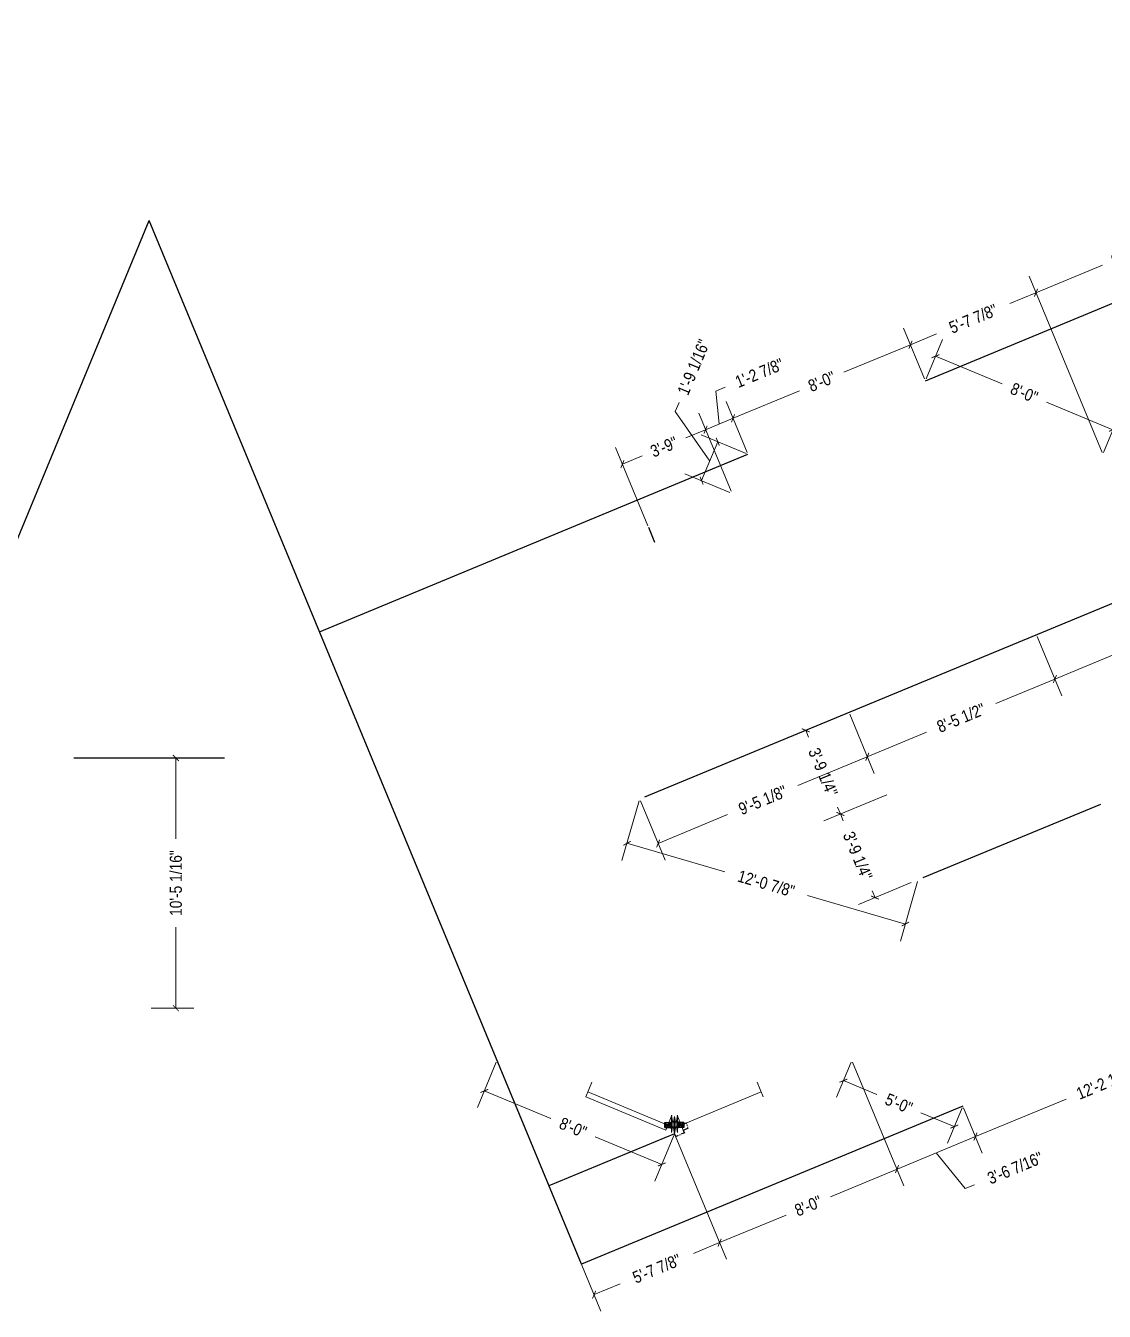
# Model space of a CAD drawing. Header units: inches. Extents: x 16134 to 18758, y 9254 to 10121.
# Drawn here: x 17674 to 18213, y 9280 to 9923 of the extents above; entities that cross this region are included whole.
import ezdxf

# ---------------------------------------------------------------- set-up
doc = ezdxf.new("R2010")
doc.units = ezdxf.units.IN
doc.header["$MEASUREMENT"] = 0
doc.layers.add('0 @ 1', color=7, linetype='Continuous')
doc.styles.add('ARCHENTLTD', font='technical.ttf', dxfattribs={"height": 6})
doc.dimstyles.new('Annotative', dxfattribs={"dimscale": 0, "dimtxt": 0.18, "dimasz": 0.18, "dimexe": 0.18, "dimexo": 0.0625, "dimgap": 0.09, "dimtad": 0, "dimtih": 1, "dimtoh": 1, "dimdec": 4, "dimzin": 0, "dimdsep": 46, "dimtxsty": 'Standard', "dimcen": 0.09, "dimadec": 0, "dimazin": 0, "dimtfac": 1, "dimtdec": 4, "dimtofl": 0, "dimtmove": 0, "dimatfit": 3, "dimfxl": 1, "dimtolj": 1, "dimtzin": 0, "dimarcsym": 0})
doc.dimstyles.get("Standard").update_dxf_attribs({"dimtxt": 0.18, "dimasz": 0.18, "dimexe": 0.18, "dimexo": 0.0625, "dimgap": 0.09, "dimtad": 0, "dimtih": 1, "dimtoh": 1, "dimdec": 4, "dimzin": 0, "dimdsep": 46, "dimtxsty": 'Standard', "dimcen": 0.09, "dimadec": 0, "dimazin": 0, "dimtfac": 1, "dimtdec": 4, "dimtofl": 0, "dimtmove": 0, "dimatfit": 3, "dimfxl": 1, "dimtolj": 1, "dimtzin": 0, "dimarcsym": 0})

# ---------------------------------------------------------------- blocks, each defined once
blk = doc.blocks.new('_ArchTick')
at = {"color": 0, "linetype": 'ByBlock', "const_width": 0.15}
blk.add_lwpolyline([(-0.5, -0.5), (0.5, 0.5)], dxfattribs=at)
blk = doc.blocks.new('*D5')
at = {"color": 3, "lineweight": 9}
for p, q in [((18018.88, 9740.05), (18023.5, 9741.96)), ((18020.55, 9723.58), (18018.88, 9740.05)), ((18034.48, 9709.39), (18023.98, 9734.74)), ((18026.43, 9689.94), (18010.23, 9729.05)), ((18013.67, 9720.73), (18027.42, 9726.43))]:
    blk.add_line(p, q, dxfattribs=at)
at = {"color": 3, "lineweight": 9, "xscale": 3, "yscale": 3, "zscale": 3}
for p, rotation in [((18027.42, 9726.43), 22.49999999999789), ((18013.67, 9720.73), 202.4999999999979)]:
    blk.add_blockref('_ArchTick', p, dxfattribs=dict(at, rotation=rotation))
at = {"color": 3, "insert": (18040.57, 9749.04), "char_height": 6, "attachment_point": 5, "rotation": 22.5, "style": 'ARCHENTLTD'}
blk.add_mtext('\\A1;1\'-2 7/8"', dxfattribs=at)
blk = doc.blocks.new('*D6')
at = {"color": 3, "lineweight": 9}
for p, q in [((18123.17, 9746.13), (18112.67, 9771.48)), ((18116.12, 9763.17), (18082.86, 9749.39)), ((18027.42, 9726.43), (18060.68, 9740.2)), ((18034.48, 9709.39), (18023.98, 9734.74))]:
    blk.add_line(p, q, dxfattribs=at)
at = {"color": 3, "lineweight": 9, "xscale": 3, "yscale": 3, "zscale": 3}
for p, rotation in [((18116.12, 9763.17), 22.49999999999789), ((18027.42, 9726.43), 202.4999999999979)]:
    blk.add_blockref('_ArchTick', p, dxfattribs=dict(at, rotation=rotation))
at = {"color": 3, "insert": (18071.77, 9744.8), "char_height": 6, "attachment_point": 5, "rotation": 22.5, "style": 'ARCHENTLTD'}
blk.add_mtext('\\A1;8\'-0"', dxfattribs=at)
blk = doc.blocks.new('*D7')
at = {"color": 3, "lineweight": 9}
for p, q in [((18211.87, 9709.39), (18175.39, 9797.46)), ((18178.83, 9789.14), (18165.83, 9783.76)), ((18123.17, 9746.13), (18112.67, 9771.48)), ((18116.12, 9763.17), (18129.12, 9768.55))]:
    blk.add_line(p, q, dxfattribs=at)
at = {"color": 3, "lineweight": 9, "xscale": 3, "yscale": 3, "zscale": 3}
for p, rotation in [((18178.83, 9789.14), 22.49999999999789), ((18116.12, 9763.17), 202.4999999999979)]:
    blk.add_blockref('_ArchTick', p, dxfattribs=dict(at, rotation=rotation))
at = {"color": 3, "insert": (18147.47, 9776.15), "char_height": 6, "attachment_point": 5, "rotation": 22.5, "style": 'ARCHENTLTD'}
blk.add_mtext('\\A1;5\'-7 7/8"', dxfattribs=at)
blk = doc.blocks.new('*D8')
at = {"color": 3, "lineweight": 9}
for p, q in [((18300.56, 9746.13), (18264.08, 9834.2)), ((18267.52, 9825.88), (18234.27, 9812.11)), ((18211.87, 9709.39), (18175.39, 9797.46)), ((18178.83, 9789.14), (18212.08, 9802.92))]:
    blk.add_line(p, q, dxfattribs=at)
at = {"color": 3, "lineweight": 9, "xscale": 3, "yscale": 3, "zscale": 3}
for p, rotation in [((18267.52, 9825.88), 22.49999999999789), ((18178.83, 9789.14), 202.4999999999979)]:
    blk.add_blockref('_ArchTick', p, dxfattribs=dict(at, rotation=rotation))
at = {"color": 3, "insert": (18223.18, 9807.51), "char_height": 6, "attachment_point": 5, "rotation": 22.5, "style": 'ARCHENTLTD'}
blk.add_mtext('\\A1;8\'-0"', dxfattribs=at)
blk = doc.blocks.new('*D19')
at = {"color": 3, "lineweight": 9}
for p, q in [((17998.51, 9729.73), (18000.43, 9734.35)), ((18015.73, 9705), (17998.51, 9729.73)), ((18033.94, 9708.85), (18011.44, 9718.17)), ((18011.7, 9695.28), (18019.76, 9714.72)), ((18025.89, 9689.4), (18003.39, 9698.72))]:
    blk.add_line(p, q, dxfattribs=at)
at = {"color": 3, "lineweight": 9, "xscale": 3, "yscale": 3, "zscale": 3}
for p, rotation in [((18019.76, 9714.72), 67.50000000000126), ((18011.7, 9695.28), 247.5000000000013)]:
    blk.add_blockref('_ArchTick', p, dxfattribs=dict(at, rotation=rotation))
at = {"color": 3, "insert": (18007.71, 9751.94), "char_height": 6, "attachment_point": 5, "rotation": 67.5, "style": 'ARCHENTLTD'}
blk.add_mtext('\\A1;1\'-9 1/16"', dxfattribs=at)
blk = doc.blocks.new('*D20')
at = {"color": 3, "lineweight": 9}
for p, q in [((18123.94, 9746.13), (18132.07, 9765.75)), ((18128.62, 9757.44), (18161.88, 9743.66)), ((18217.32, 9720.7), (18184.06, 9734.47)), ((18212.63, 9709.39), (18220.76, 9729.02))]:
    blk.add_line(p, q, dxfattribs=at)
at = {"color": 3, "lineweight": 9, "xscale": 3, "yscale": 3, "zscale": 3}
for p, rotation in [((18128.62, 9757.44), 157.5000000000009), ((18217.32, 9720.7), 337.5000000000009)]:
    blk.add_blockref('_ArchTick', p, dxfattribs=dict(at, rotation=rotation))
at = {"color": 3, "insert": (18172.97, 9739.07), "char_height": 6, "attachment_point": 5, "rotation": 337.5, "style": 'ARCHENTLTD'}
blk.add_mtext('\\A1;8\'-0"', dxfattribs=at)
blk = doc.blocks.new('*D29')
at = {"color": 3, "lineweight": 9}
for p, q in [((18278.36, 9437.99), (18287.74, 9415.35)), ((18284.29, 9423.67), (18239, 9404.91)), ((18148.56, 9367.45), (18193.86, 9386.21)), ((18142.63, 9381.77), (18152.01, 9359.13))]:
    blk.add_line(p, q, dxfattribs=at)
at = {"color": 3, "lineweight": 9, "xscale": 3, "yscale": 3, "zscale": 3}
for p, rotation in [((18284.29, 9423.67), 22.49999999999904), ((18148.56, 9367.45), 202.499999999999)]:
    blk.add_blockref('_ArchTick', p, dxfattribs=dict(at, rotation=rotation))
at = {"color": 3, "insert": (18216.43, 9395.56), "char_height": 6, "attachment_point": 5, "rotation": 22.5, "style": 'ARCHENTLTD'}
blk.add_mtext('\\A1;12\'-2 15/16"', dxfattribs=at)
blk = doc.blocks.new('*D30')
at = {"color": 3, "lineweight": 9}
for p, q in [((18087.2, 9404.73), (18112.81, 9342.9)), ((18142.63, 9381.77), (18152.01, 9359.13)), ((18148.56, 9367.45), (18109.37, 9351.21)), ((18128.97, 9359.33), (18143.52, 9341.48)), ((18143.52, 9341.48), (18148.14, 9343.4))]:
    blk.add_line(p, q, dxfattribs=at)
at = {"color": 3, "lineweight": 9, "xscale": 3, "yscale": 3, "zscale": 3}
for p, rotation in [((18148.56, 9367.45), 22.49999999999904), ((18109.37, 9351.21), 202.499999999999)]:
    blk.add_blockref('_ArchTick', p, dxfattribs=dict(at, rotation=rotation))
at = {"color": 3, "insert": (18168.41, 9351.79), "char_height": 6, "attachment_point": 5, "rotation": 22.5, "style": 'ARCHENTLTD'}
blk.add_mtext('\\A1;3\'-6 7/16"', dxfattribs=at)
blk = doc.blocks.new('*D31')
at = {"color": 3, "lineweight": 9}
for p, q in [((18087.2, 9404.73), (18112.81, 9342.9)), ((17998.51, 9367.99), (18024.12, 9306.16)), ((18109.37, 9351.21), (18076.12, 9337.44)), ((18020.68, 9314.48), (18053.93, 9328.25))]:
    blk.add_line(p, q, dxfattribs=at)
at = {"color": 3, "lineweight": 9, "xscale": 3, "yscale": 3, "zscale": 3}
for p, rotation in [((18109.37, 9351.21), 22.49999999999904), ((18020.68, 9314.48), 202.499999999999)]:
    blk.add_blockref('_ArchTick', p, dxfattribs=dict(at, rotation=rotation))
at = {"color": 3, "insert": (18065.02, 9332.84), "char_height": 6, "attachment_point": 5, "rotation": 22.5, "style": 'ARCHENTLTD'}
blk.add_mtext('\\A1;8\'-0"', dxfattribs=at)
blk = doc.blocks.new('*D32')
at = {"color": 3, "lineweight": 9}
for p, q in [((17909.82, 9404.73), (17961.4, 9280.18)), ((17998.51, 9367.99), (18024.12, 9306.16)), ((18020.68, 9314.48), (18007.67, 9309.09)), ((17957.96, 9288.5), (17970.96, 9293.88))]:
    blk.add_line(p, q, dxfattribs=at)
at = {"color": 3, "lineweight": 9, "xscale": 3, "yscale": 3, "zscale": 3}
for p, rotation in [((18020.68, 9314.48), 22.49999999999904), ((17957.96, 9288.5), 202.499999999999)]:
    blk.add_blockref('_ArchTick', p, dxfattribs=dict(at, rotation=rotation))
at = {"color": 3, "insert": (17989.32, 9301.49), "char_height": 6, "attachment_point": 5, "rotation": 22.5, "style": 'ARCHENTLTD'}
blk.add_mtext('\\A1;5\'-7 7/8"', dxfattribs=at)
blk = doc.blocks.new('*D35')
at = {"color": 3, "lineweight": 9}
for p, q in [((18086.44, 9404.73), (18079.14, 9387.11)), ((18082.59, 9395.43), (18099.32, 9388.5)), ((18138.02, 9372.47), (18121.28, 9379.4)), ((18141.87, 9381.77), (18134.57, 9364.15))]:
    blk.add_line(p, q, dxfattribs=at)
at = {"color": 3, "lineweight": 9, "xscale": 3, "yscale": 3, "zscale": 3}
for p, rotation in [((18082.59, 9395.43), 157.5000000000003), ((18138.02, 9372.47), 337.5000000000003)]:
    blk.add_blockref('_ArchTick', p, dxfattribs=dict(at, rotation=rotation))
at = {"color": 3, "insert": (18110.3, 9383.95), "char_height": 6, "attachment_point": 5, "rotation": 337.5, "style": 'ARCHENTLTD'}
blk.add_mtext('\\A1;5\'-0"', dxfattribs=at)
blk = doc.blocks.new('*D74')
at = {"color": 3, "lineweight": 9}
for p, q in [((17909.05, 9404.73), (17899.63, 9381.98)), ((17903.08, 9390.3), (17936.33, 9376.53)), ((17991.77, 9353.56), (17958.52, 9367.34)), ((17997.74, 9367.99), (17988.32, 9345.25))]:
    blk.add_line(p, q, dxfattribs=at)
at = {"color": 3, "lineweight": 9, "xscale": 3, "yscale": 3, "zscale": 3}
for p, rotation in [((17903.08, 9390.3), 157.5000000000011), ((17991.77, 9353.56), 337.5000000000011)]:
    blk.add_blockref('_ArchTick', p, dxfattribs=dict(at, rotation=rotation))
at = {"color": 3, "insert": (17947.42, 9371.93), "char_height": 6, "attachment_point": 5, "rotation": 337.5, "style": 'ARCHENTLTD'}
blk.add_mtext('\\A1;8\'-0"', dxfattribs=at)
blk = doc.blocks.new('*D83')
at = {"color": 3, "lineweight": 9}
for p, q in [((18026.43, 9689.94), (18010.23, 9729.05)), ((18013.67, 9720.73), (18003.75, 9716.62)), ((17984.85, 9672.72), (17968.66, 9711.83)), ((17972.1, 9703.51), (17982.02, 9707.62))]:
    blk.add_line(p, q, dxfattribs=at)
at = {"color": 3, "lineweight": 9, "xscale": 3, "yscale": 3, "zscale": 3}
for p, rotation in [((18013.67, 9720.73), 22.49999999999793), ((17972.1, 9703.51), 202.4999999999979)]:
    blk.add_blockref('_ArchTick', p, dxfattribs=dict(at, rotation=rotation))
at = {"color": 3, "insert": (17992.89, 9712.12), "char_height": 6, "attachment_point": 5, "rotation": 22.5, "style": 'ARCHENTLTD'}
blk.add_mtext('\\A1;3\'-9"', dxfattribs=at)
blk = doc.blocks.new('*D100')
at = {"color": 3, "lineweight": 9}
for p, q in [((18300.56, 9620.7), (18289.37, 9647.72)), ((18292.81, 9639.41), (18258.09, 9625.02)), ((18179.49, 9617.36), (18191.73, 9587.8)), ((18188.29, 9596.11), (18223.01, 9610.49))]:
    blk.add_line(p, q, dxfattribs=at)
at = {"color": 3, "lineweight": 9, "xscale": 3, "yscale": 3, "zscale": 3}
for p, rotation in [((18292.81, 9639.41), 22.49999999999912), ((18188.29, 9596.11), 202.4999999999991)]:
    blk.add_blockref('_ArchTick', p, dxfattribs=dict(at, rotation=rotation))
at = {"color": 3, "insert": (18240.55, 9617.76), "char_height": 6, "attachment_point": 5, "rotation": 22.5, "style": 'ARCHENTLTD'}
blk.add_mtext('\\A1;9\'-5 1/8"', dxfattribs=at)
blk = doc.blocks.new('*D101')
at = {"color": 3, "lineweight": 9}
for p, q in [((18179.49, 9617.36), (18191.73, 9587.8)), ((18188.29, 9596.11), (18158.76, 9583.88)), ((18085.71, 9578.52), (18097.96, 9548.95)), ((18094.52, 9557.27), (18124.05, 9569.5))]:
    blk.add_line(p, q, dxfattribs=at)
at = {"color": 3, "lineweight": 9, "xscale": 3, "yscale": 3, "zscale": 3}
for p, rotation in [((18188.29, 9596.11), 22.49999999999912), ((18094.52, 9557.27), 202.4999999999991)]:
    blk.add_blockref('_ArchTick', p, dxfattribs=dict(at, rotation=rotation))
at = {"color": 3, "insert": (18141.4, 9576.69), "char_height": 6, "attachment_point": 5, "rotation": 22.5, "style": 'ARCHENTLTD'}
blk.add_mtext('\\A1;8\'-5 1/2"', dxfattribs=at)
blk = doc.blocks.new('*D102')
at = {"color": 3, "lineweight": 9}
for p, q in [((18085.71, 9578.52), (18097.96, 9548.95)), ((18094.52, 9557.27), (18059.8, 9542.89)), ((17981.19, 9535.22), (17993.44, 9505.66)), ((17989.99, 9513.97), (18024.71, 9528.36))]:
    blk.add_line(p, q, dxfattribs=at)
at = {"color": 3, "lineweight": 9, "xscale": 3, "yscale": 3, "zscale": 3}
for p, rotation in [((18094.52, 9557.27), 22.49999999999912), ((17989.99, 9513.97), 202.4999999999991)]:
    blk.add_blockref('_ArchTick', p, dxfattribs=dict(at, rotation=rotation))
at = {"color": 3, "insert": (18042.25, 9535.62), "char_height": 6, "attachment_point": 5, "rotation": 22.5, "style": 'ARCHENTLTD'}
blk.add_mtext('\\A1;9\'-5 1/8"', dxfattribs=at)
blk = doc.blocks.new('*D103')
at = {"color": 3, "lineweight": 9}
for p, q in [((18086.95, 9580.11), (18055.43, 9567.06)), ((18063.74, 9570.5), (18065.17, 9567.06)), ((18104.26, 9538.31), (18072.75, 9525.25)), ((18081.06, 9528.69), (18079.64, 9532.13))]:
    blk.add_line(p, q, dxfattribs=at)
at = {"color": 3, "lineweight": 9, "xscale": 3, "yscale": 3, "zscale": 3}
for p, rotation in [((18063.74, 9570.5), 112.4999999999971), ((18081.06, 9528.69), 292.4999999999971)]:
    blk.add_blockref('_ArchTick', p, dxfattribs=dict(at, rotation=rotation))
at = {"color": 3, "insert": (18072.4, 9549.6), "char_height": 6, "attachment_point": 5, "rotation": 292.5, "style": 'ARCHENTLTD'}
blk.add_mtext('\\A1;3\'-9 1/4"', dxfattribs=at)
blk = doc.blocks.new('*D104')
at = {"color": 3, "lineweight": 9}
for p, q in [((18104.26, 9538.31), (18072.75, 9525.25)), ((18081.06, 9528.69), (18082.48, 9525.26)), ((18116.5, 9494.4), (18090.06, 9483.45)), ((18098.38, 9486.89), (18096.95, 9490.33))]:
    blk.add_line(p, q, dxfattribs=at)
at = {"color": 3, "lineweight": 9, "xscale": 3, "yscale": 3, "zscale": 3}
for p, rotation in [((18081.06, 9528.69), 112.4999999999971), ((18098.38, 9486.89), 292.4999999999971)]:
    blk.add_blockref('_ArchTick', p, dxfattribs=dict(at, rotation=rotation))
at = {"color": 3, "insert": (18089.72, 9507.79), "char_height": 6, "attachment_point": 5, "rotation": 292.5, "style": 'ARCHENTLTD'}
blk.add_mtext('\\A1;3\'-9 1/4"', dxfattribs=at)
blk = doc.blocks.new('*D106')
at = {"color": 3, "lineweight": 9}
for p, q in [((17980.53, 9535.19), (17971.9, 9505.39)), ((17974.4, 9514.03), (18023.37, 9499.84)), ((18119.69, 9494.87), (18111.05, 9465.07)), ((18113.56, 9473.71), (18064.59, 9487.9))]:
    blk.add_line(p, q, dxfattribs=at)
at = {"color": 3, "lineweight": 9, "xscale": 3, "yscale": 3, "zscale": 3}
for p, rotation in [((17974.4, 9514.03), 163.8419831383854), ((18113.56, 9473.71), 343.8419831383854)]:
    blk.add_blockref('_ArchTick', p, dxfattribs=dict(at, rotation=rotation))
at = {"color": 3, "insert": (18043.98, 9493.87), "char_height": 6, "attachment_point": 5, "rotation": 343.84198, "style": 'ARCHENTLTD'}
blk.add_mtext('\\A1;12\'-0 7/8"', dxfattribs=at)
blk = doc.blocks.new('*D155')
at = {"color": 3, "lineweight": 9}
for p, q in [((17736.61, 9556.68), (17757.91, 9556.68)), ((17748.91, 9556.68), (17748.91, 9516.25)), ((17748.91, 9431.63), (17748.91, 9472.06)), ((17736.61, 9431.63), (17757.91, 9431.63))]:
    blk.add_line(p, q, dxfattribs=at)
at = {"color": 3, "lineweight": 9, "xscale": 3, "yscale": 3, "zscale": 3}
for p, rotation in [((17748.91, 9556.68), 90), ((17748.91, 9431.63), 270)]:
    blk.add_blockref('_ArchTick', p, dxfattribs=dict(at, rotation=rotation))
at = {"color": 3, "insert": (17748.91, 9494.15), "char_height": 6, "attachment_point": 5, "rotation": 90, "style": 'ARCHENTLTD'}
blk.add_mtext('\\A1;10\'-5 1/16"', dxfattribs=at)
blk = doc.blocks.new('*D178')
at = {"color": 0, "lineweight": -2}
for p, q in [((17998.15, 9368.85), (17998.77, 9367.37)), ((17999.16, 9367.73), (18000.22, 9368.17)), ((18002.62, 9369.16), (18001.56, 9368.72)), ((18002.54, 9370.67), (18003.15, 9369.19))]:
    blk.add_line(p, q, dxfattribs=at)
at = {"color": 0, "lineweight": 9}
for points in [[(17999.13, 9367.8), (17999.19, 9367.65), (17998.7, 9367.54)], [(18002.59, 9369.24), (18002.65, 9369.09), (18003.09, 9369.35)]]:
    blk.add_solid(points, dxfattribs=at)
at = {"color": 0, "lineweight": 9, "insert": (18000.89, 9368.44), "char_height": 0.5, "attachment_point": 5}
blk.add_mtext('\\A1;4{\\H1.000000x;\\S3/4;}"', dxfattribs=at)
blk = doc.blocks.new('*D180')
at = {"color": 0, "lineweight": -2}
for p, q in [((18001.52, 9373.29), (18004.08, 9374.35)), ((18004.1, 9373.82), (18004.16, 9373.69)), ((18002.57, 9370.75), (18005.13, 9371.81)), ((18004.77, 9372.21), (18004.72, 9372.34))]:
    blk.add_line(p, q, dxfattribs=at)
at = {"color": 0, "lineweight": 9}
for points in [[(18004.18, 9373.86), (18004.03, 9373.79), (18003.91, 9374.29)], [(18004.85, 9372.24), (18004.7, 9372.18), (18004.97, 9371.75)]]:
    blk.add_solid(points, dxfattribs=at)
at = {"color": 0, "lineweight": 9, "insert": (18004.44, 9373.02), "char_height": 0.5, "attachment_point": 5}
blk.add_mtext('\\A1;2{\\H1.000000x;\\S3/4;}"', dxfattribs=at)

msp = doc.modelspace()

# ---------------------------------------------------------------- linework, layer by layer
at = {"color": 6}
for p, q in [((18123.55651, 9745.20263), (18551.80147, 9922.5875)), ((17511.27307, 9283.69801), (17735.61066, 9825.29686)), ((17951.64733, 9303.7382), (17735.61066, 9825.29686)), ((17820.7416, 9619.77259), (18034.86408, 9708.46502)), ((17988.29675, 9664.40864), (17985.23528, 9671.79967)), ((17983.35071, 9537.20047), (18281.08429, 9660.52576)), ((17697.89057, 9556.67831), (17773.2289, 9556.67831)), ((18122.50414, 9496.88321), (18211.19657, 9533.62082)), ((18142.25168, 9382.6891), (17951.64733, 9303.7382)), ((17998.12647, 9368.9125), (17935.41145, 9342.93509))]:
    msp.add_line(p, q, dxfattribs=at)
at = {"color": 7, "lineweight": 9}
for p, q in [((17953.78025, 9387.2813), (17956.84172, 9394.67234)), ((18042.47269, 9387.2813), (18039.41122, 9394.67234)), ((17993.73804, 9370.73025), (17953.78025, 9387.2813)), ((17994.79042, 9373.27091), (17954.83263, 9389.82197)), ((18001.46252, 9373.27091), (18041.42031, 9389.82197)), ((17993.73804, 9370.73025), (17996.79951, 9378.12128)), ((17996.62647, 9378.19296), (17996.62647, 9369.53382)), ((17996.62647, 9378.19296), (17998.12647, 9368.9125)), ((17998.12647, 9377.57164), (17996.62647, 9369.53382)), ((17998.12647, 9368.9125), (17999.62647, 9378.19296)), ((17998.12647, 9377.57164), (17998.12647, 9368.9125)), ((17999.62647, 9369.53382), (17998.12647, 9377.57164)), ((18002.5149, 9370.73025), (17999.45343, 9378.12128)), ((17999.62647, 9378.19296), (17999.62647, 9369.53382))]:
    msp.add_line(p, q, dxfattribs=at)
for p, q in [((17993.38786, 9374.51275), (17996.23089, 9374.68788)), ((17996.25186, 9374.37356), (17993.38786, 9374.37356)), ((17993.38786, 9372.3475), (17993.38786, 9374.22617)), ((17993.38857, 9374.51923), (17996.19158, 9374.51923)), ((17993.38857, 9374.13165), (17993.38857, 9374.51923)), ((17993.38857, 9372.55365), (17993.38857, 9373.96396)), ((17993.57279, 9372.47525), (17993.57279, 9374.09281)), ((17994.04247, 9372.48314), (17994.04247, 9374.09281)), ((17995.59911, 9372.47525), (17995.59911, 9374.09281)), ((17996.06878, 9372.48314), (17996.06878, 9374.09281)), ((17996.18451, 9374.30496), (17996.18451, 9374.36777)), ((17996.19158, 9374.30331), (17996.19158, 9374.11866)), ((17996.19158, 9374.14055), (17996.19158, 9372.56204)), ((17996.19325, 9374.5189), (17996.43278, 9374.5189)), ((17996.2486, 9374.37292), (17996.35763, 9374.37292)), ((17996.32971, 9374.27232), (17996.46828, 9374.27232)), ((17996.33057, 9372.27798), (17996.33057, 9374.27232)), ((17996.46956, 9372.32138), (17996.46956, 9374.27035)), ((17996.60855, 9372.10633), (17996.60855, 9374.35714)), ((17999.64439, 9374.4355), (17999.64439, 9372.18469)), ((17999.78259, 9374.43744), (17999.64638, 9374.43744)), ((17999.78259, 9374.22439), (17999.78259, 9374.43744)), ((17999.78338, 9374.22045), (17999.78338, 9372.27148)), ((17999.92237, 9374.26385), (17999.92237, 9372.26951)), ((18000.05996, 9374.36946), (18002.86508, 9374.36946)), ((18000.06137, 9374.53279), (18002.86437, 9374.53279)), ((18000.06137, 9373.96996), (18000.06137, 9374.24898)), ((18000.06137, 9372.40128), (18000.06137, 9373.97979)), ((18000.06843, 9374.26231), (18000.06843, 9374.37222)), ((18000.18416, 9374.05869), (18000.18416, 9372.44902)), ((18002.86508, 9374.52867), (18000.21159, 9374.68788)), ((18000.65383, 9374.06658), (18000.65383, 9372.44902)), ((18002.21047, 9374.05869), (18002.21047, 9372.44902)), ((18002.68015, 9374.06658), (18002.68015, 9372.44902)), ((18002.86437, 9374.53279), (18002.86437, 9374.14297)), ((18002.86437, 9373.98818), (18002.86437, 9372.57787)), ((18002.86508, 9374.19433), (18002.86508, 9372.31566)), ((17996.19298, 9372.17237), (17993.38786, 9372.17237)), ((17993.38786, 9372.01316), (17996.04135, 9371.85395)), ((17993.38857, 9372.00903), (17993.38857, 9372.39886)), ((17996.19158, 9372.00903), (17993.38857, 9372.00903)), ((17996.18451, 9372.27952), (17996.18451, 9372.16961)), ((17996.19158, 9372.57187), (17996.19158, 9372.29285)), ((17996.47036, 9372.31743), (17996.47036, 9372.10439)), ((17996.47036, 9372.10439), (17996.60656, 9372.10439)), ((17999.92323, 9372.26951), (17999.78466, 9372.26951)), ((18000.05969, 9372.02293), (17999.82016, 9372.02293)), ((18000.00434, 9372.16891), (17999.89531, 9372.16891)), ((18000.00108, 9372.16827), (18002.86508, 9372.16827)), ((18002.86508, 9372.02908), (18000.02205, 9371.85395)), ((18000.06137, 9372.23852), (18000.06137, 9372.42317)), ((18002.86437, 9372.0226), (18000.06137, 9372.0226)), ((18000.06843, 9372.23687), (18000.06843, 9372.17406)), ((18002.86437, 9372.41018), (18002.86437, 9372.0226))]:
    msp.add_line(p, q)
for centre in [(17994.79042, 9373.27091), (18001.46252, 9373.27091)]:
    msp.add_circle(centre, 0.42938)
for centre, radius, start, end in [((17993.39737, 9374.04885), 0.08503, 263.86111994, 96.13888006), ((17993.80763, 9374.0633), 0.23485, 359.49799268, 180.50200732), ((17994.81209, 9374.41321), 0.16042, 195.82535204, 338.16410924), ((17995.83395, 9374.0633), 0.23485, 359.49799268, 180.50200732), ((17996.20801, 9374.04941), 0.09234, 100.67665615, 259.32334385), ((17996.25931, 9374.30571), 0.06774, 83.8966452, 182.02910075), ((17996.26129, 9374.35847), 0.33081, 4.66659128, 95.27289017), ((17996.35232, 9374.25501), 0.11803, 359.78456658, 87.42107137), ((17996.41322, 9374.32515), 0.19473, 353.14414241, 84.23594457), ((18000.18722, 9374.13866), 0.41361, 107.95749948, 168.03716227), ((18000.15939, 9374.32682), 0.36481, 81.77365031, 180.80437919), ((18000.04869, 9374.24502), 0.12913, 85.34071267, 167.95778226), ((17999.9905, 9374.23797), 0.07342, 8.62531606, 158.06583385), ((18000.04493, 9374.06264), 0.09234, 280.67665615, 79.32334385), ((18000.419, 9374.02565), 0.23838, 9.88653124, 170.11346876), ((18001.43409, 9374.42323), 0.15198, 200.72091439, 339.27908561), ((18002.44531, 9374.02565), 0.23838, 9.88653124, 170.11346876), ((18002.85084, 9374.06546), 0.08011, 80.06051854, 279.93948146), ((17993.4021, 9372.47637), 0.08011, 260.06051854, 99.93948146), ((17993.80763, 9372.51617), 0.23838, 189.88653124, 350.11346876), ((17994.81885, 9372.1186), 0.15198, 20.72091439, 159.27908561), ((17995.83395, 9372.51617), 0.23838, 189.88653124, 350.11346876), ((17996.09355, 9372.21501), 0.36481, 261.77365031, 0.80437919), ((17996.20801, 9372.47919), 0.09234, 100.67665615, 259.32334385), ((17996.26244, 9372.30386), 0.07342, 188.62531606, 338.06583385), ((17996.06573, 9372.40317), 0.41361, 287.95749948, 348.03716227), ((17996.20425, 9372.29681), 0.12913, 265.34071267, 347.95778226), ((17999.83972, 9372.21668), 0.19473, 173.14414241, 264.23594457), ((17999.99165, 9372.18336), 0.33081, 184.66659128, 275.27289017), ((17999.90062, 9372.28682), 0.11803, 179.78456658, 267.42107137), ((17999.99363, 9372.23612), 0.06774, 263.8966452, 2.02910075), ((18000.04493, 9372.49242), 0.09234, 280.67665615, 79.32334385), ((18000.419, 9372.47853), 0.23485, 179.49799268, 0.50200732), ((18001.44085, 9372.12862), 0.16042, 15.82535204, 158.16410924), ((18002.44531, 9372.47853), 0.23485, 179.49799268, 0.50200732), ((18002.85557, 9372.49298), 0.08503, 83.86111994, 276.13888006)]:
    msp.add_arc(centre, radius, start, end)

# ---------------------------------------------------------------- dimensions: what is measured, and where the dimension line sits
at = {"color": 6}
for base, p1, p2, angle, picture, middle in [((18267.52319, 9825.88129), (18212.24895, 9708.46502), (18300.94139, 9745.20263), 202.5, '*D8', (18223.17697, 9807.51249)), ((18178.83076, 9789.14368), (18123.55651, 9745.20263), (18212.24895, 9708.46502), 202.5, '*D7', (18147.47324, 9776.15498)), ((18116.11573, 9763.16627), (18034.86408, 9708.46502), (18123.55651, 9745.20263), 202.5, '*D6', (18071.76952, 9744.79746)), ((18027.4233, 9726.42866), (18026.80986, 9689.02043), (18034.86408, 9708.46502), 202.5, '*D5', (18025.80486, 9742.91777)), ((17972.09931, 9703.51271), (18026.80986, 9689.02043), (17985.23528, 9671.79967), 202.5, '*D83', (17992.8866, 9712.12309)), ((18188.28879, 9596.11119), (18300.94139, 9619.77259), (18179.10439, 9618.2843), 22.5, '*D100', (18240.54908, 9617.75811)), ((18094.51502, 9557.26882), (18179.10439, 9618.2843), (18085.33062, 9579.44193), 22.5, '*D101', (18141.4019, 9576.69001)), ((17989.99445, 9513.97498), (18085.33062, 9579.44193), (17980.81005, 9536.14809), 22.5, '*D102', (18042.25473, 9535.6219)), ((18098.37647, 9486.8892), (18105.18771, 9538.68876), (18117.4228, 9494.77845), 112.5, '*D104', (18089.71825, 9507.79198)), ((18148.56451, 9367.44858), (18277.98038, 9438.90977), (18142.25168, 9382.6891), 22.5, '*D29', (18216.42886, 9395.55892)), ((17957.960161, 9288.497677), (17998.12647, 9368.9125), (17909.434035, 9405.650109), 22.5, '*D32', (17989.317673, 9301.486383)), ((18020.67518, 9314.47509), (18086.81891, 9405.65011), (17998.12647, 9368.9125), 22.5, '*D31', (18065.0214, 9332.84389)), ((18109.36762, 9351.2127), (18142.25168, 9382.6891), (18086.81891, 9405.65011), 22.5, '*D30', (18150.45132, 9344.35266))]:
    dim = msp.add_linear_dim(base=base, p1=p1, p2=p2, angle=angle, dimstyle='Standard', override={"dimtxt": 6, "dimasz": 3, "dimexe": 9, "dimexo": 1, "dimgap": 2.5, "dimtih": 0, "dimtoh": 0, "dimrnd": 0.0625, "dimzin": 1, "dimlunit": 4, "dimtxsty": 'ARCHENTLTD', "dimblk": 'ArchTick', "dimcen": 6, "dimclrd": 3, "dimclre": 3, "dimclrt": 3, "dimadec": 2, "dimtmove": 1, "dimldrblk": 'ArchTick', "dimfrac": 2, "dimlwd": 9, "dimlwe": 9}, dxfattribs=at)
    dim.commit()
    dim.dimension.update_dxf_attribs({"geometry": picture, "text_midpoint": middle})
dim = msp.add_linear_dim(base=(18019.75809, 9714.72213), p1=(18026.80986, 9689.02043), p2=(18034.86408, 9708.46502), angle=67.5, dimstyle='Standard', override={"dimtxt": 6, "dimasz": 3, "dimexe": 9, "dimexo": 1, "dimgap": 2.5, "dimtih": 0, "dimtoh": 0, "dimrnd": 0.0625, "dimzin": 1, "dimlunit": 4, "dimtxsty": 'ARCHENTLTD', "dimblk": 'ArchTick', "dimcen": 6, "dimclrd": 3, "dimclre": 3, "dimclrt": 3, "dimadec": 2, "dimtmove": 1, "dimldrblk": 'ArchTick', "dimfrac": 2, "dimlwd": 9, "dimlwe": 9}, dxfattribs=at)
dim.commit()
dim.dimension.update_dxf_attribs({"geometry": '*D19', "text_midpoint": (18001.38282, 9736.66094), "dimtype": 161})
for p1, p2, distance, picture, middle in [((18123.55651, 9745.20263), (18212.24895, 9708.46502), 13.24361, '*D20', (18172.97084, 9739.06933)), ((18087.87128, 9580.49431), (18105.18771, 9538.68876), -26.1156, '*D103', (18072.40183, 9549.59753)), ((17735.61066, 9556.67831), (17735.61066, 9431.62752), 13.30377, '*D155', (17748.91443, 9494.15292)), ((17980.81005, 9536.14809), (18119.96347, 9495.83083), -23.0265, '*D106', (18043.97877, 9493.87256)), ((17909.43404, 9405.65011), (17998.12647, 9368.9125), -16.61535, '*D74', (17947.42183, 9371.93072)), ((18086.81891, 9405.65011), (18142.25168, 9382.6891), -11.06279, '*D35', (18110.30174, 9383.94892))]:
    dim = msp.add_aligned_dim(p1=p1, p2=p2, distance=distance, dimstyle='Standard', override={"dimtxt": 6, "dimasz": 3, "dimexe": 9, "dimexo": 1, "dimgap": 2.5, "dimtih": 0, "dimtoh": 0, "dimrnd": 0.0625, "dimzin": 1, "dimlunit": 4, "dimtxsty": 'ARCHENTLTD', "dimblk": 'ArchTick', "dimcen": 6, "dimclrd": 3, "dimclre": 3, "dimclrt": 3, "dimadec": 2, "dimtmove": 1, "dimldrblk": 'ArchTick', "dimfrac": 2, "dimlwd": 9, "dimlwe": 9}, dxfattribs=at)
    dim.commit()
    dim.dimension.update_dxf_attribs({"geometry": picture, "text_midpoint": middle})
at = {"layer": '0 @ 1', "color": 7, "lineweight": 9}
for p1, distance, picture, middle in [((18001.46252, 9373.27091), 2.65221, '*D180', (18004.43903, 9373.01554)), ((17998.12647, 9368.9125), -1.48978, '*D178', (18000.8908, 9368.445))]:
    dim = msp.add_aligned_dim(p1=p1, p2=(18002.5149, 9370.73025), distance=distance, dimstyle='Annotative', override={"dimscale": 1, "dimtxt": 0.5, "dimasz": 0.5, "dimlunit": 4, "dimtix": 0, "dimtofl": 0, "dimtmove": 0, "dimatfit": 3}, dxfattribs=at)
    dim.commit()
    dim.dimension.update_dxf_attribs({"geometry": picture, "text_midpoint": middle})

doc.saveas('drawing.dxf')
